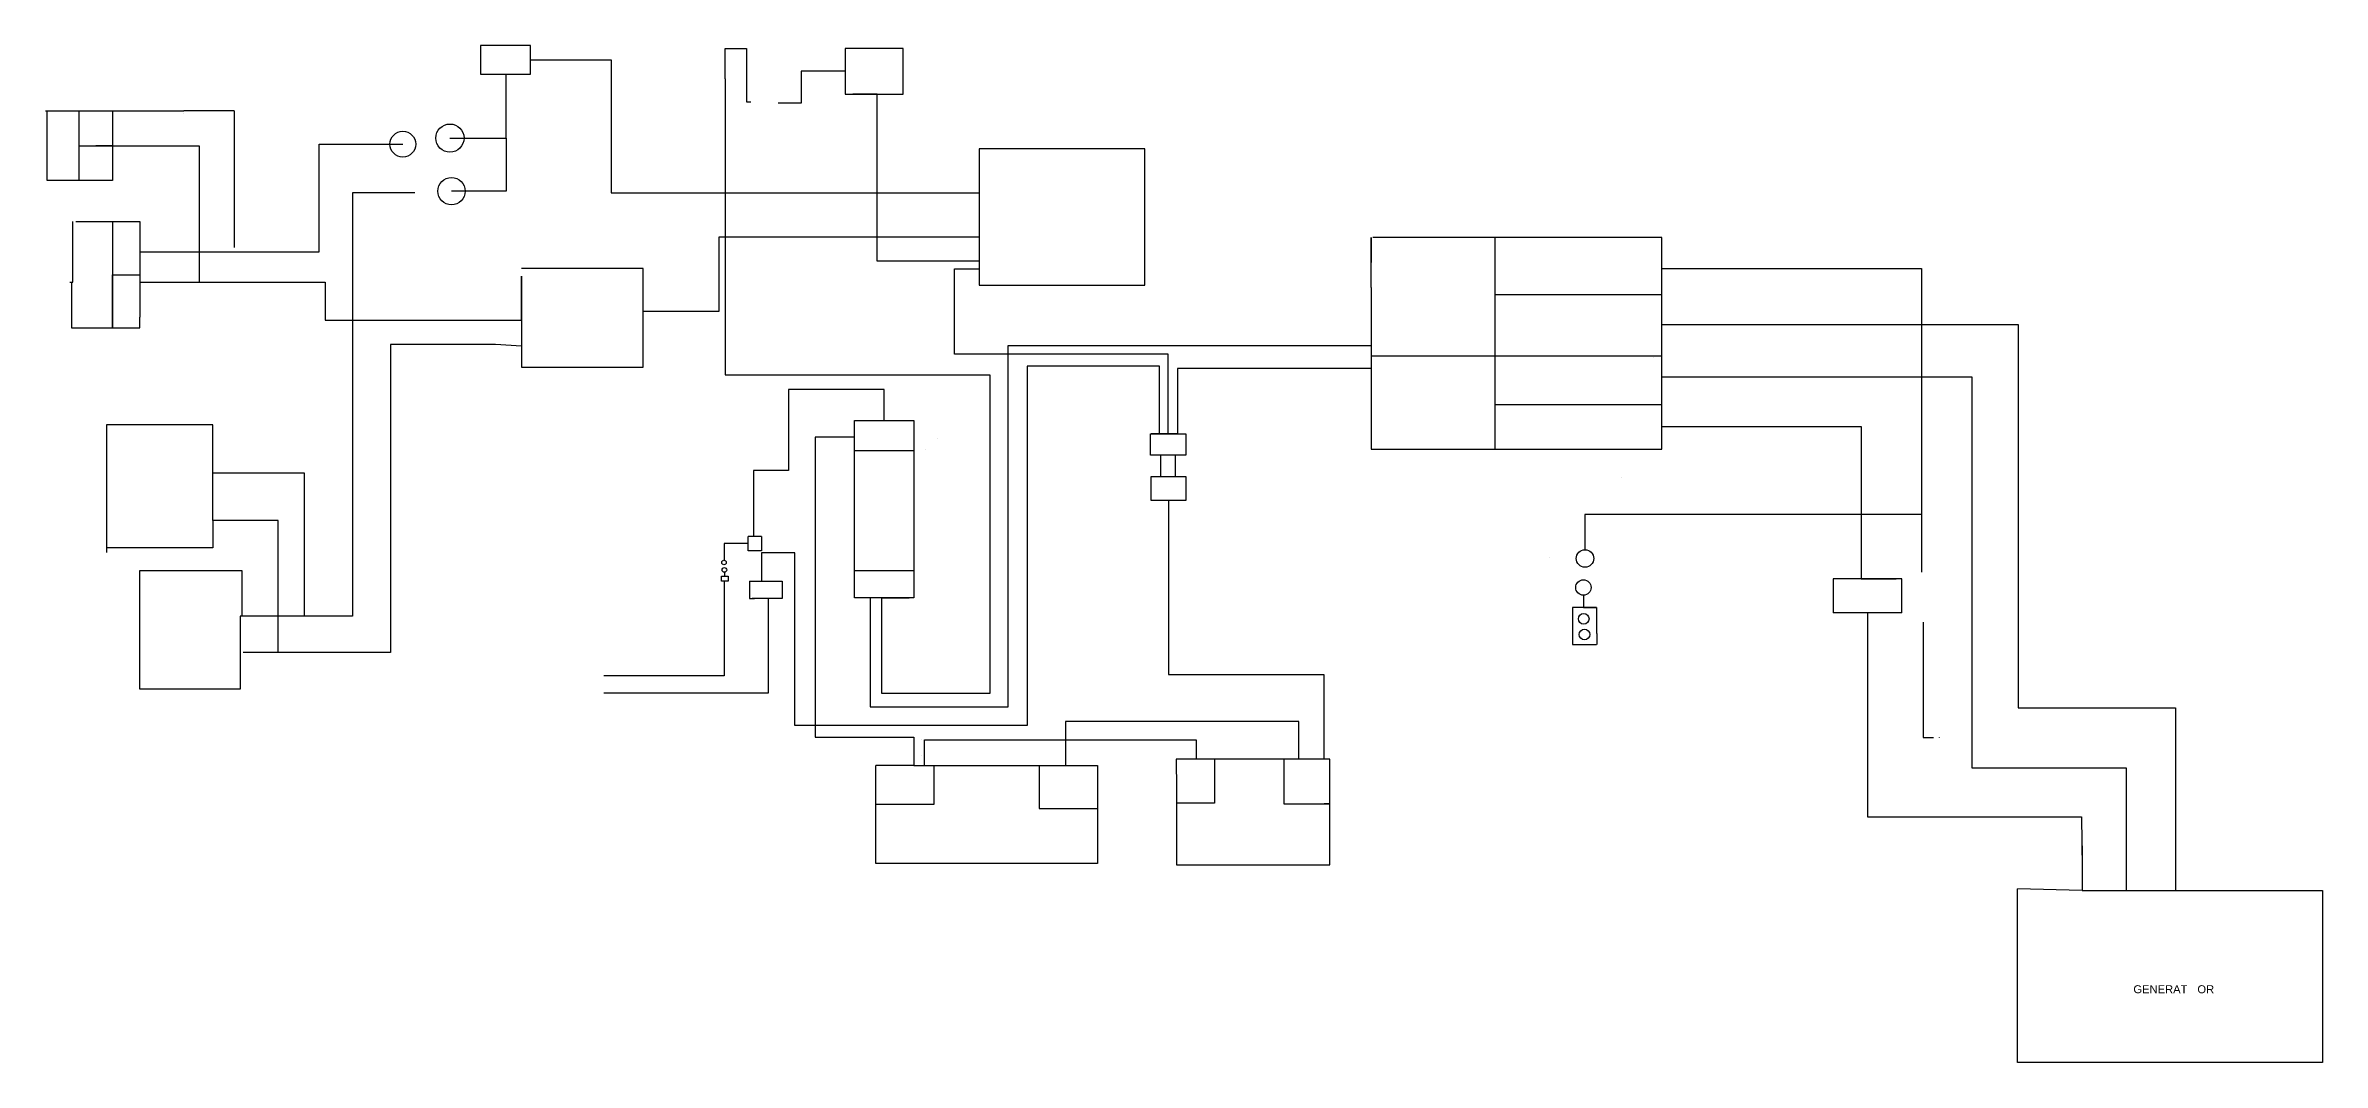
# Model space of a CAD drawing. Header units: inches. Extents: x 1 to 114, y -4 to 22.
# Drawn here: x 0.7 to 57.6, y -3.6 to 21.8 of the extents above; entities that cross this region are included whole.
import ezdxf

# ---------------------------------------------------------------- set-up
doc = ezdxf.new("R2010")
doc.units = ezdxf.units.IN
doc.header["$MEASUREMENT"] = 0
doc.styles.get("Standard").update_dxf_attribs({"font": 'arial.ttf'})

msp = doc.modelspace()

# ---------------------------------------------------------------- linework, layer by layer
for p, q in [((12.065, 21.816), (11.571, 21.816)), ((11.571, 21.816), (11.571, 21.095)), ((12.825, 21.816), (12.065, 21.816)), ((12.825, 21.095), (12.825, 21.816)), ((17.689, 20.981), (17.689, 21.74)), ((17.689, 21.74), (17.689, 21.74)), ((17.689, 21.74), (17.689, 21.74)), ((17.689, 21.74), (17.689, 21.74)), ((17.689, 21.74), (17.689, 21.74)), ((17.689, 21.74), (18.221, 21.74)), ((18.221, 21.74), (18.221, 20.411)), ((21.414, 21.74), (20.692, 21.74)), ((20.692, 21.74), (20.692, 21.74)), ((20.692, 21.74), (20.692, 20.601)), ((22.136, 21.74), (21.414, 21.74)), ((22.136, 21.247), (22.136, 21.74)), ((11.571, 21.095), (12.217, 21.095)), ((12.217, 19.5), (12.217, 21.095)), ((12.217, 21.095), (12.825, 21.095)), ((12.825, 21.455), (14.839, 21.455)), ((14.839, 21.455), (14.839, 18.133)), ((20.692, 21.171), (19.59, 21.171)), ((19.59, 21.171), (19.59, 20.373)), ((22.136, 20.601), (22.136, 21.247)), ((17.689, 20.981), (17.689, 13.577)), ((20.692, 20.601), (20.692, 20.601)), ((20.692, 20.601), (20.882, 20.601)), ((21.49, 20.601), (20.882, 20.601)), ((20.882, 20.601), (22.136, 20.601)), ((21.49, 19.918), (21.49, 20.601)), ((21.49, 20.601), (21.49, 20.601)), ((22.136, 20.601), (22.136, 20.601)), ((0.702, 20.184), (2.374, 20.184)), ((0.74, 18.437), (0.74, 20.184)), ((0.74, 20.184), (0.74, 20.184)), ((1.538, 20.184), (1.538, 20.184)), ((1.538, 20.184), (1.538, 18.437)), ((2.374, 20.184), (2.374, 18.437)), ((2.374, 20.184), (4.161, 20.184)), ((5.415, 20.184), (4.161, 20.184)), ((4.161, 20.184), (4.161, 20.184)), ((4.161, 20.108), (4.161, 20.108)), ((5.415, 20.184), (5.415, 18.627)), ((18.221, 20.411), (18.221, 20.411)), ((18.221, 20.411), (18.335, 20.411)), ((18.335, 20.411), (18.335, 20.411)), ((19.59, 20.373), (19.019, 20.373)), ((10.811, 19.5), (12.217, 19.5)), ((12.217, 19.5), (12.217, 18.171)), ((21.49, 16.425), (21.49, 19.918)), ((1.538, 19.31), (2.374, 19.31)), ((2.374, 19.31), (1.956, 19.31)), ((2.374, 19.31), (2.374, 19.31)), ((2.374, 19.31), (4.541, 19.31)), ((4.541, 19.31), (4.541, 15.893)), ((7.543, 16.652), (7.543, 19.348)), ((7.543, 19.348), (9.633, 19.348)), ((24.264, 19.234), (24.036, 19.234)), ((24.036, 19.234), (24.036, 18.133)), ((24.986, 19.234), (24.264, 19.234)), ((24.264, 19.234), (24.264, 19.234)), ((26.278, 19.234), (24.986, 19.234)), ((28.178, 19.234), (26.278, 19.234)), ((28.178, 18.323), (28.178, 19.234)), ((2.374, 18.437), (0.74, 18.437)), ((1.538, 18.437), (1.538, 18.437)), ((5.415, 18.627), (5.415, 16.766)), ((28.178, 16.842), (28.178, 18.323)), ((9.937, 18.133), (8.379, 18.133)), ((8.379, 18.133), (8.379, 7.54)), ((12.217, 18.171), (10.849, 18.171)), ((14.839, 18.133), (22.06, 18.133)), ((22.06, 18.133), (24.036, 18.133)), ((24.036, 18.133), (24.036, 17.032)), ((1.386, 15.893), (1.386, 17.412)), ((1.462, 17.412), (2.374, 17.412)), ((2.374, 17.412), (3.058, 17.412)), ((2.374, 17.412), (2.374, 14.754)), ((3.058, 17.412), (3.058, 15.893)), ((3.058, 16.652), (7.543, 16.652)), ((17.537, 15.172), (17.537, 17.032)), ((17.537, 17.032), (24.036, 17.032)), ((24.036, 17.032), (24.036, 15.817)), ((28.178, 15.817), (28.178, 16.842)), ((33.841, 15.763), (33.841, 17.015)), ((33.841, 17.015), (33.841, 17.015)), ((33.841, 17.015), (33.841, 16.389)), ((41.107, 17.015), (33.878, 17.015)), ((36.928, 17.015), (36.928, 11.714)), ((41.107, 11.714), (41.107, 17.015)), ((2.374, 14.754), (2.374, 16.083)), ((2.374, 16.083), (3.058, 16.083)), ((3.058, 16.083), (3.058, 16.083)), ((3.058, 16.083), (3.058, 16.083)), ((3.058, 16.083), (3.058, 16.083)), ((14.383, 16.235), (12.597, 16.235)), ((12.597, 14.944), (12.597, 16.045)), ((12.597, 16.045), (12.597, 13.767)), ((15.637, 16.235), (14.383, 16.235)), ((15.637, 15.627), (15.637, 16.235)), ((24.036, 16.425), (21.49, 16.425)), ((23.419, 14.097), (23.419, 16.232)), ((23.419, 16.232), (24.036, 16.232)), ((41.107, 16.234), (47.593, 16.234)), ((47.593, 16.234), (47.593, 10.082)), ((1.31, 15.893), (1.386, 15.893)), ((1.348, 15.893), (1.348, 14.754)), ((1.386, 15.893), (1.386, 15.893)), ((3.058, 15.893), (5.643, 15.893)), ((3.058, 15.893), (3.058, 15.893)), ((3.058, 15.893), (3.058, 15.893)), ((3.058, 15.893), (3.058, 15.02)), ((5.643, 15.893), (5.643, 15.893)), ((5.643, 15.893), (7.011, 15.893)), ((5.643, 15.893), (5.643, 15.893)), ((5.643, 15.893), (5.643, 15.893)), ((7.011, 15.893), (7.695, 15.893)), ((7.695, 15.893), (7.695, 14.944)), ((15.637, 14.716), (15.637, 15.627)), ((24.036, 15.817), (26.354, 15.817)), ((26.354, 15.817), (28.178, 15.817)), ((33.841, 15.763), (33.841, 11.714)), ((33.841, 15.763), (33.841, 15.763)), ((36.928, 15.586), (41.107, 15.586)), ((3.058, 14.754), (3.058, 15.02)), ((7.695, 14.944), (10.355, 14.944)), ((10.355, 14.944), (12.597, 14.944)), ((15.637, 15.172), (17.537, 15.172)), ((41.107, 14.833), (50.012, 14.833)), ((50.012, 14.833), (50.012, 9.862)), ((1.348, 14.754), (3.058, 14.754)), ((11.951, 14.336), (9.329, 14.336)), ((9.329, 14.336), (9.329, 6.628)), ((12.597, 14.298), (11.951, 14.336)), ((11.951, 14.336), (11.951, 14.336)), ((11.951, 14.336), (11.951, 14.336)), ((11.951, 14.336), (11.951, 14.336)), ((15.637, 13.767), (15.637, 14.716)), ((24.762, 8.907), (24.762, 14.313)), ((24.762, 14.313), (33.841, 14.313)), ((12.597, 13.767), (14.801, 13.767)), ((14.801, 13.767), (15.637, 13.767)), ((28.766, 14.097), (23.419, 14.097)), ((28.55, 13.793), (25.24, 13.793)), ((25.24, 13.793), (25.24, 5.962)), ((28.55, 12.1), (28.55, 13.793)), ((28.766, 12.1), (28.766, 14.097)), ((33.841, 13.738), (28.999, 13.738)), ((28.999, 13.738), (28.999, 12.1)), ((33.841, 14.056), (41.107, 14.056)), ((40.894, 14.023), (40.894, 14.023)), ((40.894, 14.023), (40.894, 14.023)), ((40.894, 14.023), (40.894, 14.023)), ((40.894, 14.023), (40.894, 14.023)), ((40.894, 14.023), (40.894, 14.023)), ((17.689, 13.577), (24.302, 13.577)), ((21.661, 13.21), (19.273, 13.21)), ((19.273, 13.21), (19.273, 11.185)), ((21.661, 12.438), (21.661, 13.21)), ((24.302, 13.577), (24.302, 8.907)), ((41.107, 13.528), (48.849, 13.528)), ((48.849, 13.528), (48.849, 11.651)), ((36.928, 12.838), (41.107, 12.838)), ((4.883, 12.324), (2.222, 12.324)), ((2.222, 12.324), (2.222, 9.134)), ((4.883, 9.932), (4.883, 12.324)), ((20.92, 12.018), (19.942, 12.018)), ((19.942, 12.018), (19.942, 4.514)), ((20.92, 7.995), (20.92, 12.438)), ((20.92, 12.438), (22.402, 12.438)), ((22.402, 12.438), (22.402, 7.995)), ((23.01, 11.982), (23.01, 11.982)), ((28.319, 11.727), (28.319, 12.1)), ((28.319, 12.1), (28.319, 12.1)), ((28.319, 12.1), (28.319, 12.1)), ((28.55, 12.1), (28.329, 12.1)), ((28.329, 12.1), (28.999, 12.1)), ((28.999, 12.1), (28.55, 12.1)), ((28.999, 12.1), (28.55, 12.1)), ((28.55, 12.1), (28.55, 12.1)), ((28.999, 12.1), (28.999, 12.1)), ((28.999, 12.1), (29.205, 12.1)), ((29.205, 12.1), (29.205, 11.959)), ((29.205, 11.959), (29.205, 11.716)), ((41.107, 12.281), (46.088, 12.281)), ((46.088, 12.281), (46.088, 12.281)), ((46.088, 12.281), (46.088, 8.473)), ((22.402, 11.678), (20.92, 11.678)), ((20.92, 11.678), (20.92, 11.678)), ((22.402, 11.678), (22.402, 11.678)), ((22.706, 11.716), (22.706, 11.716)), ((28.319, 11.569), (28.319, 11.727)), ((28.319, 11.727), (28.319, 11.727)), ((28.477, 11.569), (28.319, 11.569)), ((28.319, 11.569), (28.319, 11.569)), ((29.057, 11.569), (28.477, 11.569)), ((28.574, 11.569), (28.574, 11.141)), ((28.938, 11.569), (28.938, 11.569)), ((28.938, 11.569), (28.938, 11.022)), ((29.205, 11.569), (29.057, 11.569)), ((29.205, 11.716), (29.205, 11.569)), ((29.205, 11.569), (29.205, 11.569)), ((29.205, 11.569), (29.205, 11.569)), ((33.841, 11.714), (41.107, 11.714)), ((48.849, 11.651), (48.849, 3.748)), ((4.883, 11.128), (6.669, 11.128)), ((6.669, 11.128), (7.163, 11.128)), ((7.163, 11.128), (7.163, 11.128)), ((7.163, 11.128), (7.163, 9.324)), ((19.273, 11.185), (18.397, 11.185)), ((18.397, 11.185), (18.397, 9.53)), ((28.335, 10.433), (28.335, 11.035)), ((28.335, 11.035), (28.574, 11.035)), ((28.574, 11.141), (28.574, 11.035)), ((28.574, 11.035), (29.203, 11.035)), ((29.203, 11.035), (29.203, 10.433)), ((40.104, 11.004), (40.104, 11.004)), ((29.203, 10.433), (28.335, 10.433)), ((28.769, 10.433), (28.769, 6.082)), ((6.517, 9.932), (4.883, 9.932)), ((4.883, 9.932), (4.883, 9.932)), ((4.883, 9.932), (4.883, 9.932)), ((4.883, 9.932), (4.883, 9.248)), ((6.517, 6.628), (6.517, 9.932)), ((47.593, 10.082), (39.182, 10.082)), ((39.182, 10.082), (39.182, 9.202)), ((47.593, 10.082), (47.593, 8.638)), ((50.012, 9.862), (50.012, 8.489)), ((3.59, 9.248), (2.222, 9.248)), ((2.222, 9.248), (2.222, 9.248)), ((2.222, 9.248), (2.222, 9.248)), ((4.883, 9.248), (3.59, 9.248)), ((3.59, 9.248), (3.59, 9.248)), ((3.59, 9.248), (3.59, 9.248)), ((7.163, 9.324), (7.163, 7.54)), ((18.264, 9.354), (17.664, 9.354)), ((17.664, 9.354), (17.664, 8.951)), ((18.264, 9.178), (18.264, 9.53)), ((18.597, 9.53), (18.264, 9.53)), ((18.407, 9.178), (18.264, 9.178)), ((18.264, 9.178), (18.264, 9.178)), ((18.264, 9.178), (18.264, 9.178)), ((18.397, 9.53), (18.397, 9.53)), ((18.597, 9.178), (18.407, 9.178)), ((18.597, 9.53), (18.597, 9.358)), ((18.597, 9.358), (18.597, 9.358)), ((18.597, 9.358), (18.597, 9.358)), ((18.597, 9.358), (18.597, 9.358)), ((18.597, 9.358), (18.597, 9.178)), ((19.43, 9.124), (18.597, 9.124)), ((18.597, 9.124), (18.597, 8.417)), ((19.43, 4.805), (19.43, 9.124)), ((24.762, 5.272), (24.762, 9.181)), ((3.058, 5.717), (3.058, 8.679)), ((3.058, 8.679), (5.605, 8.679)), ((5.605, 8.679), (5.605, 7.54)), ((17.595, 8.418), (17.595, 8.542)), ((17.595, 8.542), (17.67, 8.542)), ((17.67, 8.639), (17.67, 8.542)), ((17.67, 8.542), (17.763, 8.542)), ((17.763, 8.542), (17.763, 8.418)), ((20.92, 8.679), (22.402, 8.679)), ((22.402, 8.679), (22.402, 8.679)), ((24.302, 8.907), (24.302, 7.805)), ((38.287, 9.01), (38.287, 9.01)), ((17.763, 8.418), (17.595, 8.418)), ((17.595, 8.418), (17.595, 8.418)), ((17.664, 8.403), (17.664, 7.775)), ((18.295, 8.146), (18.295, 8.146)), ((18.295, 8.146), (18.295, 8.146)), ((18.301, 8.417), (19.116, 8.417)), ((18.301, 8.417), (18.301, 7.983)), ((18.301, 7.983), (18.421, 7.983)), ((18.421, 7.983), (18.361, 7.983)), ((19.116, 7.983), (18.421, 7.983)), ((18.769, 7.983), (18.769, 5.614)), ((19.116, 8.417), (19.116, 7.983)), ((22.288, 7.995), (20.92, 7.995)), ((21.318, 7.995), (21.318, 5.272)), ((21.604, 5.603), (21.604, 7.995)), ((21.604, 7.995), (21.604, 7.995)), ((21.604, 7.995), (22.288, 7.995)), ((22.402, 7.995), (22.288, 7.995)), ((22.402, 7.995), (22.402, 7.995)), ((39.143, 8.064), (39.143, 7.753)), ((46.963, 8.473), (45.382, 8.473)), ((45.382, 8.473), (45.382, 8.473)), ((45.382, 8.473), (45.382, 7.627)), ((46.088, 8.473), (46.963, 8.473)), ((47.104, 8.473), (46.963, 8.473)), ((46.963, 8.473), (46.963, 8.473)), ((47.104, 7.627), (47.104, 8.473)), ((50.012, 8.489), (50.012, 5.248)), ((8.379, 7.54), (5.567, 7.54)), ((5.567, 7.54), (5.567, 5.717)), ((17.664, 7.775), (17.664, 7.775)), ((17.664, 7.775), (17.664, 6.597)), ((24.302, 7.805), (24.302, 7.805)), ((24.302, 7.805), (24.302, 5.603)), ((38.96, 7.753), (38.869, 7.753)), ((38.869, 7.753), (38.869, 7.753)), ((38.869, 7.753), (38.869, 7.753)), ((38.869, 7.753), (38.869, 6.835)), ((39.473, 7.753), (38.96, 7.753)), ((38.96, 7.753), (38.96, 7.753)), ((39.143, 7.753), (39.143, 7.753)), ((39.143, 7.753), (39.473, 7.753)), ((39.48, 7.55), (39.48, 7.753)), ((39.48, 7.753), (39.48, 7.753)), ((39.48, 7.753), (39.48, 7.753)), ((39.48, 7.437), (39.48, 7.55)), ((39.48, 7.55), (39.48, 7.55)), ((39.48, 7.108), (39.48, 7.437)), ((39.48, 7.437), (39.48, 7.437)), ((39.48, 7.437), (39.48, 7.437)), ((39.48, 7.437), (39.48, 7.437)), ((39.48, 7.437), (39.48, 7.437)), ((47.104, 7.627), (45.382, 7.627)), ((46.243, 7.627), (46.243, 2.521)), ((38.869, 6.835), (38.96, 6.835)), ((38.96, 6.835), (39.262, 6.835)), ((39.262, 6.835), (39.262, 6.835)), ((39.262, 6.835), (39.374, 6.835)), ((39.374, 6.835), (39.374, 6.835)), ((39.374, 6.835), (39.473, 6.835)), ((39.48, 7.108), (39.48, 6.835)), ((47.639, 7.393), (47.639, 4.504)), ((9.329, 6.628), (5.643, 6.628)), ((9.329, 6.628), (9.329, 6.628)), ((17.664, 6.597), (17.664, 6.047)), ((4.161, 5.717), (3.058, 5.717)), ((5.567, 5.717), (4.161, 5.717)), ((17.664, 6.047), (14.657, 6.047)), ((25.24, 5.962), (25.24, 4.805)), ((28.769, 6.082), (32.652, 6.082)), ((32.652, 6.082), (32.652, 3.962)), ((18.769, 5.614), (14.657, 5.614)), ((14.657, 5.614), (14.657, 5.614)), ((21.318, 5.272), (24.762, 5.272)), ((24.302, 5.603), (21.604, 5.603)), ((50.012, 5.248), (53.943, 5.248)), ((53.943, 5.248), (53.943, 2.392)), ((25.24, 4.805), (19.43, 4.805)), ((32.033, 4.907), (26.201, 4.907)), ((26.201, 4.907), (26.201, 3.807)), ((32.033, 3.962), (32.033, 4.907)), ((19.942, 4.514), (22.405, 4.514)), ((22.405, 4.514), (22.405, 3.807)), ((22.61, 4.443), (22.61, 4.443)), ((22.61, 4.443), (22.61, 4.443)), ((22.61, 4.443), (22.61, 4.443)), ((22.61, 4.058), (22.61, 4.058)), ((22.671, 3.807), (22.671, 4.443)), ((22.671, 4.443), (29.464, 4.443)), ((29.464, 4.443), (29.464, 3.962)), ((47.639, 4.504), (47.89, 4.504)), ((48.043, 4.504), (48.043, 4.516)), ((48.043, 4.516), (48.043, 4.516)), ((48.043, 4.516), (48.043, 4.516)), ((21.455, 1.352), (21.455, 3.807)), ((21.757, 3.807), (21.455, 3.807)), ((22.239, 3.807), (21.757, 3.807)), ((22.405, 3.807), (22.072, 3.807)), ((22.405, 3.832), (22.405, 3.832)), ((22.405, 3.832), (22.405, 3.832)), ((22.405, 3.807), (26.995, 3.807)), ((22.909, 3.807), (22.909, 2.83)), ((25.541, 3.807), (25.541, 2.73)), ((26.995, 3.807), (26.995, 1.352)), ((32.805, 3.962), (28.96, 3.962)), ((28.96, 3.962), (28.975, 3.206)), ((29.921, 3.962), (29.921, 2.86)), ((31.655, 3.962), (31.655, 2.844)), ((32.033, 3.962), (32.033, 3.962)), ((32.805, 1.317), (32.805, 3.962)), ((48.849, 3.748), (52.71, 3.748)), ((52.71, 3.748), (52.71, 1.748)), ((28.975, 3.411), (28.975, 1.317)), ((28.975, 3.206), (28.975, 3.206)), ((29.921, 2.86), (28.975, 2.86)), ((28.975, 2.86), (28.975, 2.86)), ((22.909, 2.83), (21.455, 2.83)), ((25.541, 2.73), (26.995, 2.73)), ((31.655, 2.844), (32.521, 2.844)), ((32.521, 2.844), (32.521, 2.844)), ((32.521, 2.844), (32.805, 2.844)), ((32.805, 2.844), (32.663, 2.844)), ((46.243, 2.521), (51.593, 2.521)), ((51.593, 2.521), (51.607, 1.236)), ((53.943, 2.392), (53.943, 0.676)), ((51.607, 1.796), (51.607, 0.676)), ((52.71, 1.748), (52.71, 0.676)), ((26.995, 1.352), (21.455, 1.352)), ((21.455, 1.352), (21.455, 1.352)), ((28.975, 1.317), (32.805, 1.317)), ((51.607, 1.236), (51.607, 0.676)), ((49.992, -3.626), (49.992, 0.721)), ((51.607, 0.676), (49.992, 0.721)), ((51.607, 0.676), (57.616, 0.676)), ((57.616, 0.676), (57.616, -3.626)), ((57.616, -3.626), (49.992, -3.626))]:
    msp.add_line(p, q)
for centre, radius in [((9.633, 19.348), 0.323), ((10.811, 19.5), 0.352), ((10.849, 18.171), 0.342), ((39.182, 8.983), 0.218), ((17.661, 8.882), 0.0574), ((17.67, 8.697), 0.0578), ((39.143, 8.257), 0.193), ((39.15, 7.472), 0.133), ((39.171, 7.08), 0.133)]:
    msp.add_circle(centre, radius)

# ---------------------------------------------------------------- texts
at = {"insert": (52.89, -1.693), "char_height": 0.2, "attachment_point": 1}
msp.add_mtext('GENERAT^IOR', dxfattribs=at)

doc.saveas('drawing.dxf')
